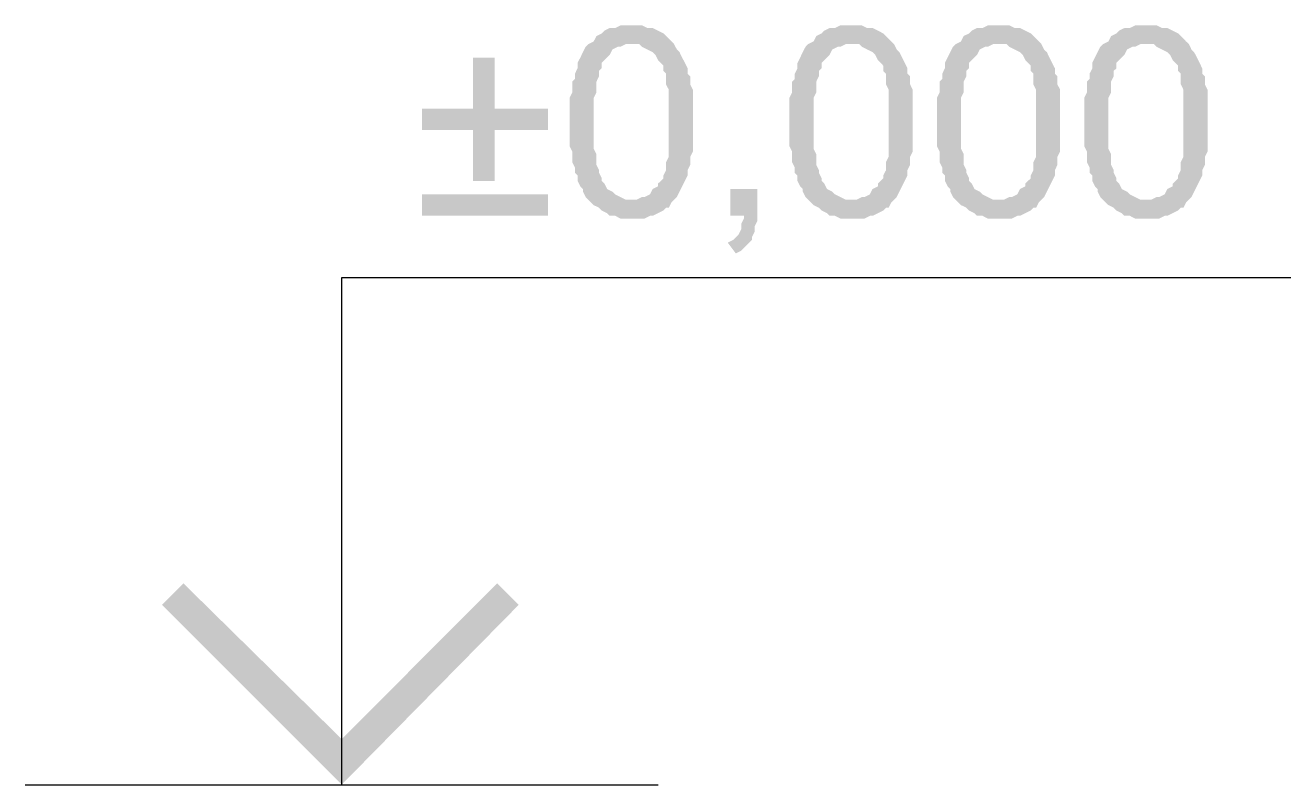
# Model space of a CAD drawing. Header units: millimetres. Extents: x -383313 to -161684, y -117025 to 99224.
# Drawn here: x -358517 to -356519, y -917 to 281 of the extents above; entities that cross this region are included whole.
import ezdxf

# ---------------------------------------------------------------- set-up
doc = ezdxf.new("R2010")
doc.units = ezdxf.units.MM
doc.header["$MEASUREMENT"] = 0
doc.layers.add('PDF_Geometry', color=7, linetype='Continuous')
doc.layers.add('PDF_Solid Fills', color=7, linetype='Continuous')

# ---------------------------------------------------------------- blocks, each defined once
blk = doc.blocks.new('A$Cf5759c35')
at = {"layer": 'PDF_Solid Fills'}
for points in [[(901.7, 18546.2), (901.7, 18546.2), (884.8, 18546.2), (876.3, 18542), (867.8, 18542), (859.4, 18537.8), (855.1, 18533.5), (846.7, 18529.3), (846.7, 18529.3), (842.4, 18520.8), (834, 18516.6), (901.7, 18516.6), (905.9, 18516.6), (914.4, 18516.6), (918.6, 18512.4), (927.1, 18508.1), (935.6, 18503.9), (939.8, 18499.7), (944, 18491.2), (944, 18491.2), (948.3, 18487), (952.5, 18482.7), (952.5, 18474.3), (956.7, 18470), (956.7, 18461.6), (956.7, 18453.1), (961, 18444.6), (961, 18436.2), (961, 18427.7), (961, 18415), (961, 18406.5), (961, 18393.8), (961, 18389.6), (961, 18381.1), (961, 18368.4), (961, 18360), (961, 18347.3), (961, 18338.8), (956.7, 18330.3), (956.7, 18321.9), (956.7, 18317.6), (952.5, 18309.2), (952.5, 18304.9), (948.3, 18300.7), (944, 18296.5), (944, 18292.2), (935.6, 18288), (931.3, 18279.5), (922.9, 18275.3), (918.6, 18275.3), (910.2, 18271.1), (901.7, 18271.1), (838.2, 18266.8), (842.4, 18262.6), (850.9, 18258.4), (855.1, 18254.1), (863.6, 18249.9), (867.8, 18245.7), (876.3, 18245.7), (884.8, 18241.4), (893.2, 18241.4), (901.7, 18241.4), (905.9, 18241.4), (914.4, 18241.4), (922.9, 18241.4), (931.3, 18245.7), (935.6, 18245.7), (944, 18249.9), (952.5, 18254.1), (956.7, 18258.4), (961, 18258.4), (965.2, 18266.8), (969.4, 18271.1), (973.7, 18275.3), (977.9, 18283.8), (982.1, 18292.2), (986.4, 18300.7), (990.6, 18309.2), (990.6, 18309.2), (990.6, 18317.6), (994.8, 18326.1), (994.8, 18330.3), (994.8, 18338.8), (999.1, 18347.3), (999.1, 18355.7), (999.1, 18364.2), (999.1, 18372.7), (999.1, 18385.4), (999.1, 18393.8), (999.1, 18398.1), (999.1, 18410.8), (999.1, 18419.2), (999.1, 18427.7), (999.1, 18436.2), (999.1, 18444.6), (994.8, 18453.1), (994.8, 18457.3), (994.8, 18465.8), (990.6, 18470), (990.6, 18478.5), (986.4, 18487), (982.1, 18495.4), (977.9, 18503.9), (973.7, 18508.1), (973.7, 18508.1), (969.4, 18516.6), (965.2, 18520.8), (956.7, 18529.3), (952.5, 18533.5), (944, 18537.8), (944, 18537.8), (935.6, 18542), (927.1, 18542), (918.6, 18546.2), (910.2, 18546.2)], [(1248.8, 18546.2), (1248.8, 18546.2), (1231.9, 18546.2), (1223.4, 18542), (1215, 18542), (1206.5, 18537.8), (1202.3, 18533.5), (1193.8, 18529.3), (1193.8, 18529.3), (1189.6, 18520.8), (1181.1, 18516.6), (1248.8, 18516.6), (1253.1, 18516.6), (1261.5, 18516.6), (1265.8, 18512.4), (1274.2, 18508.1), (1282.7, 18503.9), (1286.9, 18499.7), (1291.2, 18491.2), (1291.2, 18491.2), (1295.4, 18487), (1299.6, 18482.7), (1299.6, 18474.3), (1303.9, 18470), (1303.9, 18461.6), (1303.9, 18453.1), (1308.1, 18444.6), (1308.1, 18436.2), (1308.1, 18427.7), (1308.1, 18415), (1308.1, 18406.5), (1308.1, 18393.8), (1308.1, 18389.6), (1308.1, 18381.1), (1308.1, 18368.4), (1308.1, 18360), (1308.1, 18347.3), (1308.1, 18338.8), (1303.9, 18330.3), (1303.9, 18321.9), (1303.9, 18317.6), (1299.6, 18309.2), (1299.6, 18304.9), (1295.4, 18300.7), (1291.2, 18296.5), (1291.2, 18292.2), (1282.7, 18288), (1278.5, 18279.5), (1270, 18275.3), (1265.8, 18275.3), (1257.3, 18271.1), (1248.8, 18271.1), (1185.3, 18266.8), (1189.6, 18262.6), (1198, 18258.4), (1202.3, 18254.1), (1210.7, 18249.9), (1215, 18245.7), (1223.4, 18245.7), (1231.9, 18241.4), (1240.4, 18241.4), (1248.8, 18241.4), (1253.1, 18241.4), (1261.5, 18241.4), (1270, 18241.4), (1278.5, 18245.7), (1282.7, 18245.7), (1291.2, 18249.9), (1299.6, 18254.1), (1303.9, 18258.4), (1308.1, 18258.4), (1312.3, 18266.8), (1316.6, 18271.1), (1320.8, 18275.3), (1325, 18283.8), (1329.3, 18292.2), (1333.5, 18300.7), (1337.7, 18309.2), (1337.7, 18309.2), (1337.7, 18317.6), (1342, 18326.1), (1342, 18330.3), (1342, 18338.8), (1346.2, 18347.3), (1346.2, 18355.7), (1346.2, 18364.2), (1346.2, 18372.7), (1346.2, 18385.4), (1346.2, 18393.8), (1346.2, 18398.1), (1346.2, 18410.8), (1346.2, 18419.2), (1346.2, 18427.7), (1346.2, 18436.2), (1346.2, 18444.6), (1342, 18453.1), (1342, 18457.3), (1342, 18465.8), (1337.7, 18470), (1337.7, 18478.5), (1333.5, 18487), (1329.3, 18495.4), (1325, 18503.9), (1320.8, 18508.1), (1320.8, 18508.1), (1316.6, 18516.6), (1312.3, 18520.8), (1303.9, 18529.3), (1299.6, 18533.5), (1291.2, 18537.8), (1291.2, 18537.8), (1282.7, 18542), (1274.2, 18542), (1265.8, 18546.2), (1257.3, 18546.2)], [(1481.7, 18546.2), (1481.7, 18546.2), (1464.7, 18546.2), (1456.3, 18542), (1447.8, 18542), (1439.3, 18537.8), (1435.1, 18533.5), (1426.6, 18529.3), (1426.6, 18529.3), (1422.4, 18520.8), (1413.9, 18516.6), (1481.7, 18516.6), (1485.9, 18516.6), (1494.4, 18516.6), (1498.6, 18512.4), (1507.1, 18508.1), (1515.5, 18503.9), (1519.8, 18499.7), (1524, 18491.2), (1524, 18491.2), (1528.2, 18487), (1532.5, 18482.7), (1532.5, 18474.3), (1536.7, 18470), (1536.7, 18461.6), (1536.7, 18453.1), (1540.9, 18444.6), (1540.9, 18436.2), (1540.9, 18427.7), (1540.9, 18415), (1540.9, 18406.5), (1540.9, 18393.8), (1540.9, 18389.6), (1540.9, 18381.1), (1540.9, 18368.4), (1540.9, 18360), (1540.9, 18347.3), (1540.9, 18338.8), (1536.7, 18330.3), (1536.7, 18321.9), (1536.7, 18317.6), (1532.5, 18309.2), (1532.5, 18304.9), (1528.2, 18300.7), (1524, 18296.5), (1524, 18292.2), (1515.5, 18288), (1511.3, 18279.5), (1502.8, 18275.3), (1498.6, 18275.3), (1490.1, 18271.1), (1481.7, 18271.1), (1418.2, 18266.8), (1422.4, 18262.6), (1430.9, 18258.4), (1435.1, 18254.1), (1443.6, 18249.9), (1447.8, 18245.7), (1456.3, 18245.7), (1464.7, 18241.4), (1473.2, 18241.4), (1481.7, 18241.4), (1485.9, 18241.4), (1494.4, 18241.4), (1502.8, 18241.4), (1511.3, 18245.7), (1515.5, 18245.7), (1524, 18249.9), (1532.5, 18254.1), (1536.7, 18258.4), (1540.9, 18258.4), (1545.2, 18266.8), (1549.4, 18271.1), (1553.6, 18275.3), (1557.9, 18283.8), (1562.1, 18292.2), (1566.3, 18300.7), (1570.6, 18309.2), (1570.6, 18309.2), (1570.6, 18317.6), (1574.6, 18326.1), (1574.6, 18330.3), (1574.6, 18338.8), (1578.9, 18347.3), (1578.9, 18355.7), (1578.9, 18364.2), (1578.9, 18372.7), (1578.9, 18385.4), (1578.9, 18393.8), (1578.9, 18398.1), (1578.9, 18410.8), (1578.9, 18419.2), (1578.9, 18427.7), (1578.9, 18436.2), (1578.9, 18444.6), (1574.6, 18453.1), (1574.6, 18457.3), (1574.6, 18465.8), (1570.6, 18470), (1570.6, 18478.5), (1566.3, 18487), (1562.1, 18495.4), (1557.9, 18503.9), (1553.6, 18508.1), (1553.6, 18508.1), (1549.4, 18516.6), (1545.2, 18520.8), (1536.7, 18529.3), (1532.5, 18533.5), (1524, 18537.8), (1524, 18537.8), (1515.5, 18542), (1507.1, 18542), (1498.6, 18546.2), (1490.1, 18546.2)], [(1714.3, 18546.2), (1714.3, 18546.2), (1697.4, 18546.2), (1688.9, 18542), (1680.5, 18542), (1672, 18537.8), (1667.8, 18533.5), (1659.3, 18529.3), (1659.3, 18529.3), (1655.1, 18520.8), (1646.6, 18516.6), (1714.3, 18516.6), (1718.6, 18516.6), (1727, 18516.6), (1731.3, 18512.4), (1739.7, 18508.1), (1748.2, 18503.9), (1752.4, 18499.7), (1756.7, 18491.2), (1756.7, 18491.2), (1760.9, 18487), (1765.1, 18482.7), (1765.1, 18474.3), (1769.4, 18470), (1769.4, 18461.6), (1769.4, 18453.1), (1773.6, 18444.6), (1773.6, 18436.2), (1773.6, 18427.7), (1773.6, 18415), (1773.6, 18406.5), (1773.6, 18393.8), (1773.6, 18389.6), (1773.6, 18381.1), (1773.6, 18368.4), (1773.6, 18360), (1773.6, 18347.3), (1773.6, 18338.8), (1769.4, 18330.3), (1769.4, 18321.9), (1769.4, 18317.6), (1765.1, 18309.2), (1765.1, 18304.9), (1760.9, 18300.7), (1756.7, 18296.5), (1756.7, 18292.2), (1748.2, 18288), (1744, 18279.5), (1735.5, 18275.3), (1731.3, 18275.3), (1722.8, 18271.1), (1714.3, 18271.1), (1650.8, 18266.8), (1655.1, 18262.6), (1663.5, 18258.4), (1667.8, 18254.1), (1676.2, 18249.9), (1680.5, 18245.7), (1688.9, 18245.7), (1697.4, 18241.4), (1705.9, 18241.4), (1714.3, 18241.4), (1718.6, 18241.4), (1727, 18241.4), (1735.5, 18241.4), (1744, 18245.7), (1748.2, 18245.7), (1756.7, 18249.9), (1765.1, 18254.1), (1769.4, 18258.4), (1773.6, 18258.4), (1777.8, 18266.8), (1782.1, 18271.1), (1786.3, 18275.3), (1790.5, 18283.8), (1794.8, 18292.2), (1799, 18300.7), (1803.2, 18309.2), (1803.2, 18309.2), (1803.2, 18317.6), (1807.5, 18326.1), (1807.5, 18330.3), (1807.5, 18338.8), (1811.7, 18347.3), (1811.7, 18355.7), (1811.7, 18364.2), (1811.7, 18372.7), (1811.7, 18385.4), (1811.7, 18393.8), (1811.7, 18398.1), (1811.7, 18410.8), (1811.7, 18419.2), (1811.7, 18427.7), (1811.7, 18436.2), (1811.7, 18444.6), (1807.5, 18453.1), (1807.5, 18457.3), (1807.5, 18465.8), (1803.2, 18470), (1803.2, 18478.5), (1799, 18487), (1794.8, 18495.4), (1790.5, 18503.9), (1786.3, 18508.1), (1786.3, 18508.1), (1782.1, 18516.6), (1777.8, 18520.8), (1769.4, 18529.3), (1765.1, 18533.5), (1756.7, 18537.8), (1756.7, 18537.8), (1748.2, 18542), (1739.7, 18542), (1731.3, 18546.2), (1722.8, 18546.2)], [(834, 18516.6), (829.7, 18512.4), (825.5, 18503.9), (821.3, 18495.4), (817, 18487), (817, 18478.5), (817, 18478.5), (812.8, 18470), (812.8, 18461.6), (808.6, 18457.3), (808.6, 18448.9), (808.6, 18440.4), (804.3, 18431.9), (804.3, 18423.5), (804.3, 18415), (804.3, 18402.3), (804.3, 18393.8), (804.3, 18389.6), (804.3, 18376.9), (804.3, 18368.4), (804.3, 18355.7), (808.6, 18347.3), (808.6, 18338.8), (808.6, 18330.3), (812.8, 18321.9), (812.8, 18313.4), (817, 18309.2), (817, 18300.7), (821.3, 18292.2), (825.5, 18288), (825.5, 18283.8), (829.7, 18275.3), (834, 18271.1), (838.2, 18266.8), (901.7, 18271.1), (901.7, 18271.1), (893.2, 18271.1), (884.8, 18275.3), (876.3, 18279.5), (872.1, 18283.8), (863.6, 18288), (859.4, 18296.5), (859.4, 18296.5), (855.1, 18300.7), (855.1, 18304.9), (850.9, 18313.4), (850.9, 18317.6), (846.7, 18326.1), (846.7, 18334.6), (846.7, 18343), (842.4, 18351.5), (842.4, 18360), (842.4, 18372.7), (842.4, 18381.1), (842.4, 18393.8), (842.4, 18402.3), (842.4, 18410.8), (842.4, 18423.5), (842.4, 18431.9), (846.7, 18440.4), (846.7, 18448.9), (846.7, 18457.3), (850.9, 18465.8), (850.9, 18474.3), (855.1, 18478.5), (855.1, 18487), (859.4, 18491.2), (863.6, 18495.4), (867.8, 18499.7), (872.1, 18508.1), (880.5, 18512.4), (884.8, 18512.4), (893.2, 18516.6), (901.7, 18516.6)], [(1181.1, 18516.6), (1176.9, 18512.4), (1172.6, 18503.9), (1168.4, 18495.4), (1164.2, 18487), (1164.2, 18478.5), (1164.2, 18478.5), (1159.9, 18470), (1159.9, 18461.6), (1155.7, 18457.3), (1155.7, 18448.9), (1155.7, 18440.4), (1151.5, 18431.9), (1151.5, 18423.5), (1151.5, 18415), (1151.5, 18402.3), (1151.5, 18393.8), (1151.5, 18389.6), (1151.5, 18376.9), (1151.5, 18368.4), (1151.5, 18355.7), (1155.7, 18347.3), (1155.7, 18338.8), (1155.7, 18330.3), (1159.9, 18321.9), (1159.9, 18313.4), (1164.2, 18309.2), (1164.2, 18300.7), (1168.4, 18292.2), (1172.6, 18288), (1172.6, 18283.8), (1176.9, 18275.3), (1181.1, 18271.1), (1185.3, 18266.8), (1248.8, 18271.1), (1248.8, 18271.1), (1240.4, 18271.1), (1231.9, 18275.3), (1223.4, 18279.5), (1219.2, 18283.8), (1210.7, 18288), (1206.5, 18296.5), (1206.5, 18296.5), (1202.3, 18300.7), (1202.3, 18304.9), (1198, 18313.4), (1198, 18317.6), (1193.8, 18326.1), (1193.8, 18334.6), (1193.8, 18343), (1189.6, 18351.5), (1189.6, 18360), (1189.6, 18372.7), (1189.6, 18381.1), (1189.6, 18393.8), (1189.6, 18402.3), (1189.6, 18410.8), (1189.6, 18423.5), (1189.6, 18431.9), (1193.8, 18440.4), (1193.8, 18448.9), (1193.8, 18457.3), (1198, 18465.8), (1198, 18474.3), (1202.3, 18478.5), (1202.3, 18487), (1206.5, 18491.2), (1210.7, 18495.4), (1215, 18499.7), (1219.2, 18508.1), (1227.7, 18512.4), (1231.9, 18512.4), (1240.4, 18516.6), (1248.8, 18516.6)], [(1413.9, 18516.6), (1409.7, 18512.4), (1405.5, 18503.9), (1401.2, 18495.4), (1397, 18487), (1397, 18478.5), (1397, 18478.5), (1392.8, 18470), (1392.8, 18461.6), (1388.5, 18457.3), (1388.5, 18448.9), (1388.5, 18440.4), (1384.3, 18431.9), (1384.3, 18423.5), (1384.3, 18415), (1384.3, 18402.3), (1384.3, 18393.8), (1384.3, 18389.6), (1384.3, 18376.9), (1384.3, 18368.4), (1384.3, 18355.7), (1388.5, 18347.3), (1388.5, 18338.8), (1388.5, 18330.3), (1392.8, 18321.9), (1392.8, 18313.4), (1397, 18309.2), (1397, 18300.7), (1401.2, 18292.2), (1405.5, 18288), (1405.5, 18283.8), (1409.7, 18275.3), (1413.9, 18271.1), (1418.2, 18266.8), (1481.7, 18271.1), (1481.7, 18271.1), (1473.2, 18271.1), (1464.7, 18275.3), (1456.3, 18279.5), (1452, 18283.8), (1443.6, 18288), (1439.3, 18296.5), (1439.3, 18296.5), (1435.1, 18300.7), (1435.1, 18304.9), (1430.9, 18313.4), (1430.9, 18317.6), (1426.6, 18326.1), (1426.6, 18334.6), (1426.6, 18343), (1422.4, 18351.5), (1422.4, 18360), (1422.4, 18372.7), (1422.4, 18381.1), (1422.4, 18393.8), (1422.4, 18402.3), (1422.4, 18410.8), (1422.4, 18423.5), (1422.4, 18431.9), (1426.6, 18440.4), (1426.6, 18448.9), (1426.6, 18457.3), (1430.9, 18465.8), (1430.9, 18474.3), (1435.1, 18478.5), (1435.1, 18487), (1439.3, 18491.2), (1443.6, 18495.4), (1447.8, 18499.7), (1452, 18508.1), (1460.5, 18512.4), (1464.7, 18512.4), (1473.2, 18516.6), (1481.7, 18516.6)], [(1646.6, 18516.6), (1642.4, 18512.4), (1638.1, 18503.9), (1633.9, 18495.4), (1629.7, 18487), (1629.7, 18478.5), (1629.7, 18478.5), (1625.4, 18470), (1625.4, 18461.6), (1621.2, 18457.3), (1621.2, 18448.9), (1621.2, 18440.4), (1617, 18431.9), (1617, 18423.5), (1617, 18415), (1617, 18402.3), (1617, 18393.8), (1617, 18389.6), (1617, 18376.9), (1617, 18368.4), (1617, 18355.7), (1621.2, 18347.3), (1621.2, 18338.8), (1621.2, 18330.3), (1625.4, 18321.9), (1625.4, 18313.4), (1629.7, 18309.2), (1629.7, 18300.7), (1633.9, 18292.2), (1638.1, 18288), (1638.1, 18283.8), (1642.4, 18275.3), (1646.6, 18271.1), (1650.8, 18266.8), (1714.3, 18271.1), (1714.3, 18271.1), (1705.9, 18271.1), (1697.4, 18275.3), (1688.9, 18279.5), (1684.7, 18283.8), (1676.2, 18288), (1672, 18296.5), (1672, 18296.5), (1667.8, 18300.7), (1667.8, 18304.9), (1663.5, 18313.4), (1663.5, 18317.6), (1659.3, 18326.1), (1659.3, 18334.6), (1659.3, 18343), (1655.1, 18351.5), (1655.1, 18360), (1655.1, 18372.7), (1655.1, 18381.1), (1655.1, 18393.8), (1655.1, 18402.3), (1655.1, 18410.8), (1655.1, 18423.5), (1655.1, 18431.9), (1659.3, 18440.4), (1659.3, 18448.9), (1659.3, 18457.3), (1663.5, 18465.8), (1663.5, 18474.3), (1667.8, 18478.5), (1667.8, 18487), (1672, 18491.2), (1676.2, 18495.4), (1680.5, 18499.7), (1684.7, 18508.1), (1693.2, 18512.4), (1697.4, 18512.4), (1705.9, 18516.6), (1714.3, 18516.6)], [(685.8, 18495.4), (651.9, 18495.4), (651.9, 18415), (571.5, 18415), (571.5, 18381.1), (651.9, 18381.1), (651.9, 18300.7), (685.8, 18300.7), (685.8, 18381.1), (770.5, 18381.1), (770.5, 18415), (685.8, 18415)], [(1100.7, 18288), (1058.3, 18288), (1058.3, 18245.7), (1079.5, 18245.7), (1079.5, 18241.4), (1075.3, 18233), (1075.3, 18224.5), (1071, 18216), (1066.8, 18211.8), (1062.6, 18207.6), (1054.1, 18203.3), (1066.8, 18186.4), (1066.8, 18186.4), (1075.3, 18190.6), (1079.5, 18194.9), (1088, 18203.3), (1092.2, 18207.6), (1092.2, 18211.8), (1096.4, 18220.3), (1096.4, 18228.7), (1100.7, 18237.2), (1100.7, 18245.7)]]:
    blk.add_hatch(color=8, dxfattribs=at).paths.add_polyline_path(points)
at = {"layer": 'PDF_Geometry', "color": 8, "lineweight": 25}
for points in [[(444.5, 17348.2), (444.5, 18148.3), (1942.9, 18148.3)], [(-55, 17348.2), (944, 17348.2)]]:
    blk.add_lwpolyline(points, dxfattribs=at)
at = {"layer": 'PDF_Solid Fills', "color": 8, "lineweight": 25}
for points in [[(770.5, 18245.7), (770.5, 18279.5), (571.5, 18245.7), (571.5, 18279.5)], [(160.9, 17631.8), (194.7, 17665.7), (444.5, 17348.2)], [(194.7, 17665.7), (444.5, 17348.2), (444.5, 17420.2)], [(444.5, 17420.2), (723.9, 17631.8), (690, 17665.7)], [(444.5, 17348.2), (444.5, 17420.2), (723.9, 17631.8)]]:
    blk.add_solid(points, dxfattribs=at)

msp = doc.modelspace()

# ---------------------------------------------------------------- block references
at = {"ltscale": 100}
msp.add_blockref('A$Cf5759c35', (-358461.97282, -18264.93104), dxfattribs=at)

doc.saveas('drawing.dxf')
